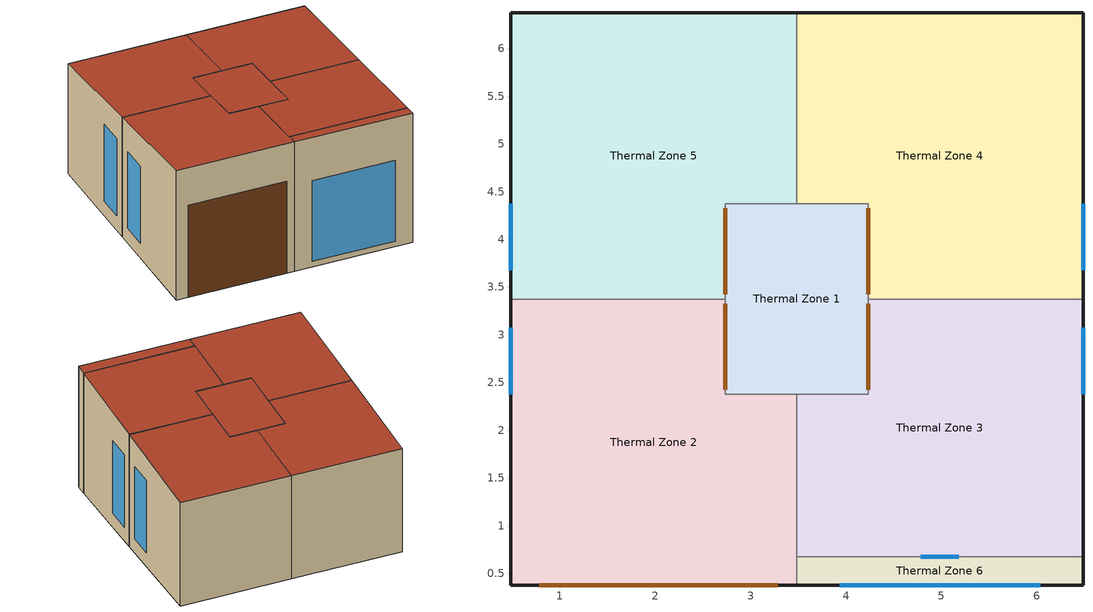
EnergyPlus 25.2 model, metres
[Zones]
Thermal Zone 1
 floor outside (ExtSlabCarpet 4in ClimateZone 1-8): 4.23,4.38 4.23,2.38 2.73,2.38 2.73,4.38 z0.5
 wall to Thermal Zone 2 (Interior Wall): 2.73,2.38 3.48,2.38 z0.5:3.85; 2.73,2.38,3.85 2.73,3.38,3.76 2.73,3.38,0.5 2.73,2.38,0.5
 wall to Thermal Zone 3 (Interior Wall): 3.48,2.38 4.23,2.38 z0.5:3.85; 4.23,2.38,3.85 4.23,2.38,0.5 4.23,3.38,0.5 4.23,3.38,3.76
 wall to Thermal Zone 5 (Interior Wall): 3.48,4.38 2.73,4.38 z0.5:3.67; 2.73,3.38,3.76 2.73,4.38,3.67 2.73,4.38,0.5 2.73,3.38,0.5
 wall to Thermal Zone 4 (Interior Wall): 4.23,4.38 3.48,4.38 z0.5:3.67; 4.23,3.38,3.76 4.23,3.38,0.5 4.23,4.38,0.5 4.23,4.38,3.67
 door inside (Interior Door): 2.73,3.33 2.73,2.43 / 4.23,2.43 4.23,3.33 / 4.23,3.43 4.23,4.33 / 2.73,4.33 2.73,3.43 z0.5:2.5
 roof outside (ASHRAE 189.1-2009 ExtRoof IEAD ClimateZone 2-5): 4.23,2.38,3.85 4.23,4.38,3.67 2.73,4.38,3.67 2.73,2.38,3.85
Thermal Zone 2
 floor outside (ExtSlabCarpet 4in ClimateZone 1-8): 2.73,3.38 2.73,2.38 3.48,2.38 3.48,0.38 0.48,0.38 0.48,3.38 z0.5
 wall outside (ASHRAE 189.1-2009 ExtWall Mass ClimateZone 5): 0.48,0.38 3.48,0.38 z0.5:4.02; 0.48,0.38,4.02 0.48,3.38,3.76 0.48,3.38,0.5 0.48,0.38,0.5
 wall to Thermal Zone 6 (Interior Wall): 3.48,0.38,4.02 3.48,0.38,0.5 3.48,0.68,0.5 3.48,0.68,4
 wall to Thermal Zone 5 (Interior Wall): 2.73,3.38 0.48,3.38 z0.5:3.76
 wall to Thermal Zone 3 (Interior Wall): 3.48,0.68,4 3.48,0.68,0.5 3.48,2.38,0.5 3.48,2.38,3.85
 window (ASHRAE 189.1-2009 ExtWindow ClimateZone 4-5): 0.48,3.08 0.48,2.38 z0.9:3
 door (Exterior Door): 0.78,0.38 3.28,0.38 z0.5:3
 roof outside (ASHRAE 189.1-2009 ExtRoof IEAD ClimateZone 2-5): 0.48,0.38,4.02 3.48,0.38,4.02 3.48,2.38,3.85 2.73,2.38,3.85 2.73,3.38,3.76 0.48,3.38,3.76
Thermal Zone 3
 floor outside (ExtSlabCarpet 4in ClimateZone 1-8): 6.48,3.38 6.48,0.68 3.48,0.68 3.48,2.38 4.23,2.38 4.23,3.38 z0.5
 wall outside (ASHRAE 189.1-2009 ExtWall Mass ClimateZone 5): 6.48,0.68,4 6.48,0.68,0.5 6.48,3.38,0.5 6.48,3.38,3.76
 wall to Thermal Zone 4 (Interior Wall): 6.48,3.38 4.23,3.38 z0.5:3.76
 wall to Thermal Zone 6 (Interior Wall): 3.48,0.68 6.48,0.68 z0.5:4
 window inside (Interior Window): 4.78,0.68 5.18,0.68 z2.75:2.9; 4.78,0.68 5.18,0.68 z0.7:0.85
 window (ASHRAE 189.1-2009 ExtWindow ClimateZone 4-5): 6.48,2.38 6.48,3.08 z0.9:3
 roof outside (ASHRAE 189.1-2009 ExtRoof IEAD ClimateZone 2-5): 6.48,0.68,4 6.48,3.38,3.76 4.23,3.38,3.76 4.23,2.38,3.85 3.48,2.38,3.85 3.48,0.68,4
Thermal Zone 4
 floor outside (ExtSlabCarpet 4in ClimateZone 1-8): 6.48,6.38 6.48,3.38 4.23,3.38 4.23,4.38 3.48,4.38 3.48,6.38 z0.5
 wall outside (ASHRAE 189.1-2009 ExtWall Mass ClimateZone 5): 6.48,6.38 3.48,6.38 z0.5:3.5; 6.48,3.38,3.76 6.48,3.38,0.5 6.48,6.38,0.5 6.48,6.38,3.5
 wall to Thermal Zone 5 (Interior Wall): 3.48,4.38,3.67 3.48,6.38,3.5 3.48,6.38,0.5 3.48,4.38,0.5
 window (ASHRAE 189.1-2009 ExtWindow ClimateZone 4-5): 6.48,3.68 6.48,4.38 z0.9:3
 roof outside (ASHRAE 189.1-2009 ExtRoof IEAD ClimateZone 2-5): 6.48,3.38,3.76 6.48,6.38,3.5 3.48,6.38,3.5 3.48,4.38,3.67 4.23,4.38,3.67 4.23,3.38,3.76
Thermal Zone 5
 floor outside (ExtSlabCarpet 4in ClimateZone 1-8): 3.48,6.38 3.48,4.38 2.73,4.38 2.73,3.38 0.48,3.38 0.48,6.38 z0.5
 wall outside (ASHRAE 189.1-2009 ExtWall Mass ClimateZone 5): 3.48,6.38 0.48,6.38 z0.5:3.5; 0.48,3.38,3.76 0.48,6.38,3.5 0.48,6.38,0.5 0.48,3.38,0.5
 window (ASHRAE 189.1-2009 ExtWindow ClimateZone 4-5): 0.48,4.38 0.48,3.68 z0.9:3
 roof outside (ASHRAE 189.1-2009 ExtRoof IEAD ClimateZone 2-5): 2.73,3.38,3.76 2.73,4.38,3.67 3.48,4.38,3.67 3.48,6.38,3.5 0.48,6.38,3.5 0.48,3.38,3.76
Thermal Zone 6
 floor outside (ExtSlabCarpet 4in ClimateZone 1-8): 6.48,0.68 6.48,0.38 3.48,0.38 3.48,0.68 z0.5
 wall outside (ASHRAE 189.1-2009 ExtWall Mass ClimateZone 5): 3.48,0.38 6.48,0.38 z0.5:4.02; 6.48,0.38,4.02 6.48,0.38,0.5 6.48,0.68,0.5 6.48,0.68,4
 window (ASHRAE 189.1-2009 ExtWindow ClimateZone 4-5): 3.93,0.38 6.03,0.38 z0.65:2.85
 roof outside (ASHRAE 189.1-2009 ExtRoof IEAD ClimateZone 2-5): 3.48,0.38,4.02 6.48,0.38,4.02 6.48,0.68,4 3.48,0.68,4
[Building]
Building 1
[Site:Location]
Rabat-Sale.AP: Latitude {deg}=34.051; Longitude {deg}=-6.752; Time Zone {hr}=1; Elevation {m}=84.1; Keep Site Location Information=No
[SizingPeriod:DesignDay] Day of Month=21; Dry-Bulb Temperature Range Modifier Type=DefaultMultipliers; Barometric Pressure {Pa}=100319; Rain Indicator=No; Snow Indicator=No; Daylight Saving Time Indicator=No; Begin Environment Reset Mode=FullResetAtBeginEnvironment
Name | Month | Day Type | Maximum Dry-Bulb Temperature {C} | Daily Dry-Bulb Temperature Range {deltaC} | Humidity Condition Type | Wetbulb or DewPoint at Maximum Dry-Bulb {C} | Wind Speed {m/s} | Wind Direction {deg} | Solar Model Indicator | ASHRAE Clear Sky Optical Depth for Beam Irradiance (taub) | ASHRAE Clear Sky Optical Depth for Diffuse Irradiance (taud) | Enthalpy at Maximum Dry-Bulb {J/kg} | Sky Clearness
Rabat-Sale.AP Ann Clg .4% Condns DB=>MWB | 8 | SummerDesignDay | 32.9 | 11.2 | Wetbulb | 21.3 | 4 | 340 | ASHRAETau2017 | 0.488 | 2.077
Rabat-Sale.AP Ann Clg .4% Condns DP=>MDB | 8 | SummerDesignDay | 26 | 8.6 | Dewpoint | 23 | 4 | 340 | ASHRAETau2017 | 0.488 | 2.077
Rabat-Sale.AP Ann Clg .4% Condns Enth=>MDB | 8 | SummerDesignDay | 28.5 | 8.6 | Enthalpy |  | 4 | 340 | ASHRAETau2017 | 0.488 | 2.077 | 72700
Rabat-Sale.AP Ann Clg .4% Condns WB=>MDB | 8 | SummerDesignDay | 28.4 | 9.2 | Wetbulb | 24.2 | 4 | 340 | ASHRAETau2017 | 0.488 | 2.077
Rabat-Sale.AP Ann Clg 1% Condns DB=>MWB | 8 | SummerDesignDay | 30.2 | 11.2 | Wetbulb | 21 | 4 | 340 | ASHRAETau2017 | 0.488 | 2.077
Rabat-Sale.AP Ann Clg 1% Condns DP=>MDB | 8 | SummerDesignDay | 25.3 | 8.6 | Dewpoint | 22.2 | 4 | 340 | ASHRAETau2017 | 0.488 | 2.077
Rabat-Sale.AP Ann Clg 1% Condns Enth=>MDB | 8 | SummerDesignDay | 26.8 | 8.6 | Enthalpy |  | 4 | 340 | ASHRAETau2017 | 0.488 | 2.077 | 69300
Rabat-Sale.AP Ann Clg 1% Condns WB=>MDB | 8 | SummerDesignDay | 27 | 9.2 | Wetbulb | 23.3 | 4 | 340 | ASHRAETau2017 | 0.488 | 2.077
Rabat-Sale.AP Ann Clg 2% Condns DB=>MWB | 8 | SummerDesignDay | 28.3 | 11.2 | Wetbulb | 21.2 | 4 | 340 | ASHRAETau2017 | 0.488 | 2.077
Rabat-Sale.AP Ann Clg 2% Condns DP=>MDB | 8 | SummerDesignDay | 24.6 | 8.6 | Dewpoint | 21.4 | 4 | 340 | ASHRAETau2017 | 0.488 | 2.077
Rabat-Sale.AP Ann Clg 2% Condns Enth=>MDB | 8 | SummerDesignDay | 26.1 | 8.6 | Enthalpy |  | 4 | 340 | ASHRAETau2017 | 0.488 | 2.077 | 67000
Rabat-Sale.AP Ann Clg 2% Condns WB=>MDB | 8 | SummerDesignDay | 26.1 | 9.2 | Wetbulb | 22.7 | 4 | 340 | ASHRAETau2017 | 0.488 | 2.077
Rabat-Sale.AP Ann Htg 99% Condns DB | 1 | WinterDesignDay | 5.6 | 0 | Wetbulb | 5.6 | 1.2 | 160 | ASHRAEClearSky |  |  |  | 0
Rabat-Sale.AP Ann Htg 99.6% Condns DB | 1 | WinterDesignDay | 4.4 | 0 | Wetbulb | 4.4 | 1.2 | 160 | ASHRAEClearSky |  |  |  | 0
Rabat-Sale.AP Ann Htg Wind 99% Condns WS=>MCDB | 1 | WinterDesignDay | 14.8 | 0 | Wetbulb | 14.8 | 8.4 | 160 | ASHRAEClearSky |  |  |  | 0
Rabat-Sale.AP Ann Htg Wind 99.6% Condns WS=>MCDB | 1 | WinterDesignDay | 15 | 0 | Wetbulb | 15 | 10 | 160 | ASHRAEClearSky |  |  |  | 0
Rabat-Sale.AP Ann Hum_n 99% Condns DP=>MCDB | 1 | WinterDesignDay | 10 | 0 | Dewpoint | 2.5 | 1.2 | 160 | ASHRAEClearSky |  |  |  | 0
Rabat-Sale.AP Ann Hum_n 99.6% Condns DP=>MCDB | 1 | WinterDesignDay | 11.8 | 0 | Dewpoint | 0.8 | 1.2 | 160 | ASHRAEClearSky |  |  |  | 0
Rabat-Sale.AP April .4% Condns DB=>MCWB | 4 | SummerDesignDay | 29.8 | 9.7 | Wetbulb | 18.1 | 3.2 | 340 | ASHRAETau2017 | 0.394 | 2.329
Rabat-Sale.AP April .4% Condns WB=>MCDB | 4 | SummerDesignDay | 26.1 | 9.7 | Wetbulb | 20.1 | 3.2 | 340 | ASHRAETau2017 | 0.394 | 2.329
Rabat-Sale.AP April 10% Condns DB=>MCWB | 4 | SummerDesignDay | 20.8 | 13.3 | Wetbulb | 16.5 | 3.2 | 340 | ASHRAETau2017 | 0.394 | 2.329
Rabat-Sale.AP April 10% Condns WB=>MCDB | 4 | SummerDesignDay | 20.2 | 11.3 | Wetbulb | 16.9 | 3.2 | 340 | ASHRAETau2017 | 0.394 | 2.329
Rabat-Sale.AP April 2% Condns DB=>MCWB | 4 | SummerDesignDay | 25.1 | 9.7 | Wetbulb | 16.8 | 3.2 | 340 | ASHRAETau2017 | 0.394 | 2.329
Rabat-Sale.AP April 2% Condns WB=>MCDB | 4 | SummerDesignDay | 22.9 | 9.7 | Wetbulb | 18.4 | 3.2 | 340 | ASHRAETau2017 | 0.394 | 2.329
Rabat-Sale.AP April 5% Condns DB=>MCWB | 4 | SummerDesignDay | 22.3 | 13.3 | Wetbulb | 16.8 | 3.2 | 340 | ASHRAETau2017 | 0.394 | 2.329
Rabat-Sale.AP April 5% Condns WB=>MCDB | 4 | SummerDesignDay | 21.4 | 11.3 | Wetbulb | 17.5 | 3.2 | 340 | ASHRAETau2017 | 0.394 | 2.329
Rabat-Sale.AP August .4% Condns DB=>MCWB | 8 | SummerDesignDay | 35.5 | 8.6 | Wetbulb | 21.7 | 2.7 | 340 | ASHRAETau2017 | 0.488 | 2.077
Rabat-Sale.AP August .4% Condns WB=>MCDB | 8 | SummerDesignDay | 30.3 | 8.6 | Wetbulb | 25.8 | 2.7 | 340 | ASHRAETau2017 | 0.488 | 2.077
Rabat-Sale.AP August 10% Condns DB=>MCWB | 8 | SummerDesignDay | 27.1 | 11.2 | Wetbulb | 22.1 | 2.7 | 340 | ASHRAETau2017 | 0.488 | 2.077
Rabat-Sale.AP August 10% Condns WB=>MCDB | 8 | SummerDesignDay | 26.1 | 9.2 | Wetbulb | 22.8 | 2.7 | 340 | ASHRAETau2017 | 0.488 | 2.077
Rabat-Sale.AP August 2% Condns DB=>MCWB | 8 | SummerDesignDay | 30.9 | 8.6 | Wetbulb | 22.6 | 2.7 | 340 | ASHRAETau2017 | 0.488 | 2.077
Rabat-Sale.AP August 2% Condns WB=>MCDB | 8 | SummerDesignDay | 27.9 | 8.6 | Wetbulb | 24.3 | 2.7 | 340 | ASHRAETau2017 | 0.488 | 2.077
Rabat-Sale.AP August 5% Condns DB=>MCWB | 8 | SummerDesignDay | 28.6 | 11.2 | Wetbulb | 22.7 | 2.7 | 340 | ASHRAETau2017 | 0.488 | 2.077
Rabat-Sale.AP August 5% Condns WB=>MCDB | 8 | SummerDesignDay | 26.8 | 9.2 | Wetbulb | 23.4 | 2.7 | 340 | ASHRAETau2017 | 0.488 | 2.077
Rabat-Sale.AP December .4% Condns DB=>MCWB | 12 | SummerDesignDay | 24 | 9.5 | Wetbulb | 15.8 | 2.6 | 340 | ASHRAETau2017 | 0.33 | 2.543
Rabat-Sale.AP December .4% Condns WB=>MCDB | 12 | SummerDesignDay | 20.7 | 9.5 | Wetbulb | 18.4 | 2.6 | 340 | ASHRAETau2017 | 0.33 | 2.543
Rabat-Sale.AP December 10% Condns DB=>MCWB | 12 | SummerDesignDay | 18.5 | 11.1 | Wetbulb | 14.9 | 2.6 | 340 | ASHRAETau2017 | 0.33 | 2.543
Rabat-Sale.AP December 10% Condns WB=>MCDB | 12 | SummerDesignDay | 17.9 | 8.8 | Wetbulb | 15.4 | 2.6 | 340 | ASHRAETau2017 | 0.33 | 2.543
Rabat-Sale.AP December 2% Condns DB=>MCWB | 12 | SummerDesignDay | 21.4 | 9.5 | Wetbulb | 15.2 | 2.6 | 340 | ASHRAETau2017 | 0.33 | 2.543
Rabat-Sale.AP December 2% Condns WB=>MCDB | 12 | SummerDesignDay | 19.3 | 9.5 | Wetbulb | 17.1 | 2.6 | 340 | ASHRAETau2017 | 0.33 | 2.543
Rabat-Sale.AP December 5% Condns DB=>MCWB | 12 | SummerDesignDay | 19.8 | 11.1 | Wetbulb | 15.4 | 2.6 | 340 | ASHRAETau2017 | 0.33 | 2.543
Rabat-Sale.AP December 5% Condns WB=>MCDB | 12 | SummerDesignDay | 18.6 | 8.8 | Wetbulb | 16.2 | 2.6 | 340 | ASHRAETau2017 | 0.33 | 2.543
Rabat-Sale.AP February .4% Condns DB=>MCWB | 2 | SummerDesignDay | 24.4 | 9.9 | Wetbulb | 14.8 | 2.7 | 340 | ASHRAETau2017 | 0.349 | 2.46
Rabat-Sale.AP February .4% Condns WB=>MCDB | 2 | SummerDesignDay | 21 | 9.9 | Wetbulb | 17.3 | 2.7 | 340 | ASHRAETau2017 | 0.349 | 2.46
Rabat-Sale.AP February 10% Condns DB=>MCWB | 2 | SummerDesignDay | 17.8 | 12.3 | Wetbulb | 14.3 | 2.7 | 340 | ASHRAETau2017 | 0.349 | 2.46
Rabat-Sale.AP February 10% Condns WB=>MCDB | 2 | SummerDesignDay | 17.4 | 10.7 | Wetbulb | 14.7 | 2.7 | 340 | ASHRAETau2017 | 0.349 | 2.46
Rabat-Sale.AP February 2% Condns DB=>MCWB | 2 | SummerDesignDay | 21.3 | 9.9 | Wetbulb | 14.9 | 2.7 | 340 | ASHRAETau2017 | 0.349 | 2.46
Rabat-Sale.AP February 2% Condns WB=>MCDB | 2 | SummerDesignDay | 19.3 | 9.9 | Wetbulb | 16.3 | 2.7 | 340 | ASHRAETau2017 | 0.349 | 2.46
Rabat-Sale.AP February 5% Condns DB=>MCWB | 2 | SummerDesignDay | 19.3 | 12.3 | Wetbulb | 14.8 | 2.7 | 340 | ASHRAETau2017 | 0.349 | 2.46
Rabat-Sale.AP February 5% Condns WB=>MCDB | 2 | SummerDesignDay | 18.2 | 10.7 | Wetbulb | 15.5 | 2.7 | 340 | ASHRAETau2017 | 0.349 | 2.46
Rabat-Sale.AP January .4% Condns DB=>MCWB | 1 | SummerDesignDay | 22 | 9.8 | Wetbulb | 14 | 2.4 | 340 | ASHRAETau2017 | 0.329 | 2.523
Rabat-Sale.AP January .4% Condns WB=>MCDB | 1 | SummerDesignDay | 19.1 | 9.8 | Wetbulb | 16.5 | 2.4 | 340 | ASHRAETau2017 | 0.329 | 2.523
Rabat-Sale.AP January 10% Condns DB=>MCWB | 1 | SummerDesignDay | 16.9 | 11.4 | Wetbulb | 13.6 | 2.4 | 340 | ASHRAETau2017 | 0.329 | 2.523
Rabat-Sale.AP January 10% Condns WB=>MCDB | 1 | SummerDesignDay | 16.5 | 9.7 | Wetbulb | 14 | 2.4 | 340 | ASHRAETau2017 | 0.329 | 2.523
Rabat-Sale.AP January 2% Condns DB=>MCWB | 1 | SummerDesignDay | 19.4 | 9.8 | Wetbulb | 14.3 | 2.4 | 340 | ASHRAETau2017 | 0.329 | 2.523
Rabat-Sale.AP January 2% Condns WB=>MCDB | 1 | SummerDesignDay | 17.9 | 9.8 | Wetbulb | 15.6 | 2.4 | 340 | ASHRAETau2017 | 0.329 | 2.523
Rabat-Sale.AP January 5% Condns DB=>MCWB | 1 | SummerDesignDay | 18.1 | 11.4 | Wetbulb | 14.2 | 2.4 | 340 | ASHRAETau2017 | 0.329 | 2.523
Rabat-Sale.AP January 5% Condns WB=>MCDB | 1 | SummerDesignDay | 17.2 | 9.7 | Wetbulb | 14.8 | 2.4 | 340 | ASHRAETau2017 | 0.329 | 2.523
Rabat-Sale.AP July .4% Condns DB=>MCWB | 7 | SummerDesignDay | 36.8 | 8.5 | Wetbulb | 23.7 | 3 | 340 | ASHRAETau2017 | 0.495 | 2.043
Rabat-Sale.AP July .4% Condns WB=>MCDB | 7 | SummerDesignDay | 32.8 | 8.5 | Wetbulb | 25.9 | 3 | 340 | ASHRAETau2017 | 0.495 | 2.043
Rabat-Sale.AP July 10% Condns DB=>MCWB | 7 | SummerDesignDay | 26.7 | 11.7 | Wetbulb | 21.8 | 3 | 340 | ASHRAETau2017 | 0.495 | 2.043
Rabat-Sale.AP July 10% Condns WB=>MCDB | 7 | SummerDesignDay | 25.8 | 9.8 | Wetbulb | 22.3 | 3 | 340 | ASHRAETau2017 | 0.495 | 2.043
Rabat-Sale.AP July 2% Condns DB=>MCWB | 7 | SummerDesignDay | 30.8 | 8.5 | Wetbulb | 21.9 | 3 | 340 | ASHRAETau2017 | 0.495 | 2.043
Rabat-Sale.AP July 2% Condns WB=>MCDB | 7 | SummerDesignDay | 28.4 | 8.5 | Wetbulb | 24 | 3 | 340 | ASHRAETau2017 | 0.495 | 2.043
Rabat-Sale.AP July 5% Condns DB=>MCWB | 7 | SummerDesignDay | 28.4 | 11.7 | Wetbulb | 22.3 | 3 | 340 | ASHRAETau2017 | 0.495 | 2.043
Rabat-Sale.AP July 5% Condns WB=>MCDB | 7 | SummerDesignDay | 26.8 | 9.8 | Wetbulb | 23.1 | 3 | 340 | ASHRAETau2017 | 0.495 | 2.043
Rabat-Sale.AP June .4% Condns DB=>MCWB | 6 | SummerDesignDay | 36.7 | 8.9 | Wetbulb | 21.7 | 3.1 | 340 | ASHRAETau2017 | 0.425 | 2.278
Rabat-Sale.AP June .4% Condns WB=>MCDB | 6 | SummerDesignDay | 30.4 | 8.9 | Wetbulb | 24.1 | 3.1 | 340 | ASHRAETau2017 | 0.425 | 2.278
Rabat-Sale.AP June 10% Condns DB=>MCWB | 6 | SummerDesignDay | 25.4 | 12.7 | Wetbulb | 20.4 | 3.1 | 340 | ASHRAETau2017 | 0.425 | 2.278
Rabat-Sale.AP June 10% Condns WB=>MCDB | 6 | SummerDesignDay | 24.9 | 10.3 | Wetbulb | 20.9 | 3.1 | 340 | ASHRAETau2017 | 0.425 | 2.278
Rabat-Sale.AP June 2% Condns DB=>MCWB | 6 | SummerDesignDay | 30.1 | 8.9 | Wetbulb | 20.8 | 3.1 | 340 | ASHRAETau2017 | 0.425 | 2.278
Rabat-Sale.AP June 2% Condns WB=>MCDB | 6 | SummerDesignDay | 26.5 | 8.9 | Wetbulb | 22.4 | 3.1 | 340 | ASHRAETau2017 | 0.425 | 2.278
Rabat-Sale.AP June 5% Condns DB=>MCWB | 6 | SummerDesignDay | 27.3 | 12.7 | Wetbulb | 20.8 | 3.1 | 340 | ASHRAETau2017 | 0.425 | 2.278
Rabat-Sale.AP June 5% Condns WB=>MCDB | 6 | SummerDesignDay | 25.5 | 10.3 | Wetbulb | 21.5 | 3.1 | 340 | ASHRAETau2017 | 0.425 | 2.278
Rabat-Sale.AP March .4% Condns DB=>MCWB | 3 | SummerDesignDay | 29.5 | 10.2 | Wetbulb | 18.5 | 2.9 | 340 | ASHRAETau2017 | 0.364 | 2.411
Rabat-Sale.AP March .4% Condns WB=>MCDB | 3 | SummerDesignDay | 25.8 | 10.2 | Wetbulb | 19.3 | 2.9 | 340 | ASHRAETau2017 | 0.364 | 2.411
Rabat-Sale.AP March 10% Condns DB=>MCWB | 3 | SummerDesignDay | 19.5 | 13.6 | Wetbulb | 15.4 | 2.9 | 340 | ASHRAETau2017 | 0.364 | 2.411
Rabat-Sale.AP March 10% Condns WB=>MCDB | 3 | SummerDesignDay | 19 | 11.6 | Wetbulb | 15.9 | 2.9 | 340 | ASHRAETau2017 | 0.364 | 2.411
Rabat-Sale.AP March 2% Condns DB=>MCWB | 3 | SummerDesignDay | 24.1 | 10.2 | Wetbulb | 16.3 | 2.9 | 340 | ASHRAETau2017 | 0.364 | 2.411
Rabat-Sale.AP March 2% Condns WB=>MCDB | 3 | SummerDesignDay | 22.3 | 10.2 | Wetbulb | 17.8 | 2.9 | 340 | ASHRAETau2017 | 0.364 | 2.411
Rabat-Sale.AP March 5% Condns DB=>MCWB | 3 | SummerDesignDay | 21.2 | 13.6 | Wetbulb | 16 | 2.9 | 340 | ASHRAETau2017 | 0.364 | 2.411
Rabat-Sale.AP March 5% Condns WB=>MCDB | 3 | SummerDesignDay | 20.3 | 11.6 | Wetbulb | 16.7 | 2.9 | 340 | ASHRAETau2017 | 0.364 | 2.411
Rabat-Sale.AP May .4% Condns DB=>MCWB | 5 | SummerDesignDay | 34.9 | 9.9 | Wetbulb | 19.7 | 3.2 | 340 | ASHRAETau2017 | 0.412 | 2.305
Rabat-Sale.AP May .4% Condns WB=>MCDB | 5 | SummerDesignDay | 27.4 | 9.9 | Wetbulb | 22 | 3.2 | 340 | ASHRAETau2017 | 0.412 | 2.305
Rabat-Sale.AP May 10% Condns DB=>MCWB | 5 | SummerDesignDay | 23.6 | 15.3 | Wetbulb | 18.4 | 3.2 | 340 | ASHRAETau2017 | 0.412 | 2.305
Rabat-Sale.AP May 10% Condns WB=>MCDB | 5 | SummerDesignDay | 23.2 | 11.9 | Wetbulb | 18.9 | 3.2 | 340 | ASHRAETau2017 | 0.412 | 2.305
Rabat-Sale.AP May 2% Condns DB=>MCWB | 5 | SummerDesignDay | 29.7 | 9.9 | Wetbulb | 19.1 | 3.2 | 340 | ASHRAETau2017 | 0.412 | 2.305
Rabat-Sale.AP May 2% Condns WB=>MCDB | 5 | SummerDesignDay | 25.6 | 9.9 | Wetbulb | 20.4 | 3.2 | 340 | ASHRAETau2017 | 0.412 | 2.305
Rabat-Sale.AP May 5% Condns DB=>MCWB | 5 | SummerDesignDay | 25.8 | 15.3 | Wetbulb | 18.8 | 3.2 | 340 | ASHRAETau2017 | 0.412 | 2.305
Rabat-Sale.AP May 5% Condns WB=>MCDB | 5 | SummerDesignDay | 24.3 | 11.9 | Wetbulb | 19.6 | 3.2 | 340 | ASHRAETau2017 | 0.412 | 2.305
Rabat-Sale.AP November .4% Condns DB=>MCWB | 11 | SummerDesignDay | 27.8 | 9.8 | Wetbulb | 17.6 | 2.5 | 340 | ASHRAETau2017 | 0.346 | 2.521
Rabat-Sale.AP November .4% Condns WB=>MCDB | 11 | SummerDesignDay | 23.4 | 9.8 | Wetbulb | 20.5 | 2.5 | 340 | ASHRAETau2017 | 0.346 | 2.521
Rabat-Sale.AP November 10% Condns DB=>MCWB | 11 | SummerDesignDay | 20.8 | 11.8 | Wetbulb | 16.7 | 2.5 | 340 | ASHRAETau2017 | 0.346 | 2.521
Rabat-Sale.AP November 10% Condns WB=>MCDB | 11 | SummerDesignDay | 20 | 10 | Wetbulb | 17.1 | 2.5 | 340 | ASHRAETau2017 | 0.346 | 2.521
Rabat-Sale.AP November 2% Condns DB=>MCWB | 11 | SummerDesignDay | 24.3 | 9.8 | Wetbulb | 17.1 | 2.5 | 340 | ASHRAETau2017 | 0.346 | 2.521
Rabat-Sale.AP November 2% Condns WB=>MCDB | 11 | SummerDesignDay | 21.8 | 9.8 | Wetbulb | 19.4 | 2.5 | 340 | ASHRAETau2017 | 0.346 | 2.521
Rabat-Sale.AP November 5% Condns DB=>MCWB | 11 | SummerDesignDay | 22.3 | 11.8 | Wetbulb | 17.3 | 2.5 | 340 | ASHRAETau2017 | 0.346 | 2.521
Rabat-Sale.AP November 5% Condns WB=>MCDB | 11 | SummerDesignDay | 21.1 | 10 | Wetbulb | 18.2 | 2.5 | 340 | ASHRAETau2017 | 0.346 | 2.521
Rabat-Sale.AP October .4% Condns DB=>MCWB | 10 | SummerDesignDay | 33.2 | 9.8 | Wetbulb | 18.2 | 2.6 | 340 | ASHRAETau2017 | 0.393 | 2.399
Rabat-Sale.AP October .4% Condns WB=>MCDB | 10 | SummerDesignDay | 25.7 | 9.8 | Wetbulb | 22.5 | 2.6 | 340 | ASHRAETau2017 | 0.393 | 2.399
Rabat-Sale.AP October 10% Condns DB=>MCWB | 10 | SummerDesignDay | 24.5 | 12.6 | Wetbulb | 19.4 | 2.6 | 340 | ASHRAETau2017 | 0.393 | 2.399
Rabat-Sale.AP October 10% Condns WB=>MCDB | 10 | SummerDesignDay | 23.1 | 9.9 | Wetbulb | 20 | 2.6 | 340 | ASHRAETau2017 | 0.393 | 2.399
Rabat-Sale.AP October 2% Condns DB=>MCWB | 10 | SummerDesignDay | 28.6 | 9.8 | Wetbulb | 18.3 | 2.6 | 340 | ASHRAETau2017 | 0.393 | 2.399
Rabat-Sale.AP October 2% Condns WB=>MCDB | 10 | SummerDesignDay | 24.6 | 9.8 | Wetbulb | 21.4 | 2.6 | 340 | ASHRAETau2017 | 0.393 | 2.399
Rabat-Sale.AP October 5% Condns DB=>MCWB | 10 | SummerDesignDay | 26 | 12.6 | Wetbulb | 19.2 | 2.6 | 340 | ASHRAETau2017 | 0.393 | 2.399
Rabat-Sale.AP October 5% Condns WB=>MCDB | 10 | SummerDesignDay | 23.7 | 9.9 | Wetbulb | 20.7 | 2.6 | 340 | ASHRAETau2017 | 0.393 | 2.399
Rabat-Sale.AP September .4% Condns DB=>MCWB | 9 | SummerDesignDay | 33 | 9.1 | Wetbulb | 22.1 | 2.6 | 340 | ASHRAETau2017 | 0.423 | 2.31
Rabat-Sale.AP September .4% Condns WB=>MCDB | 9 | SummerDesignDay | 28.9 | 9.1 | Wetbulb | 24.4 | 2.6 | 340 | ASHRAETau2017 | 0.423 | 2.31
Rabat-Sale.AP September 10% Condns DB=>MCWB | 9 | SummerDesignDay | 25.8 | 10.9 | Wetbulb | 20.8 | 2.6 | 340 | ASHRAETau2017 | 0.423 | 2.31
Rabat-Sale.AP September 10% Condns WB=>MCDB | 9 | SummerDesignDay | 24.6 | 9.4 | Wetbulb | 21.5 | 2.6 | 340 | ASHRAETau2017 | 0.423 | 2.31
Rabat-Sale.AP September 2% Condns DB=>MCWB | 9 | SummerDesignDay | 29.1 | 9.1 | Wetbulb | 21.2 | 2.6 | 340 | ASHRAETau2017 | 0.423 | 2.31
Rabat-Sale.AP September 2% Condns WB=>MCDB | 9 | SummerDesignDay | 26.5 | 9.1 | Wetbulb | 23 | 2.6 | 340 | ASHRAETau2017 | 0.423 | 2.31
Rabat-Sale.AP September 5% Condns DB=>MCWB | 9 | SummerDesignDay | 27 | 10.9 | Wetbulb | 21 | 2.6 | 340 | ASHRAETau2017 | 0.423 | 2.31
Rabat-Sale.AP September 5% Condns WB=>MCDB | 9 | SummerDesignDay | 25.4 | 9.4 | Wetbulb | 22.2 | 2.6 | 340 | ASHRAETau2017 | 0.423 | 2.31
[Material] Thermal Absorptance=0.9
Name | Roughness | Thickness {m} | Conductivity {W/m-K} | Density {kg/m3} | Specific Heat {J/kg-K} | Solar Absorptance | Visible Absorptance
1/2IN Gypsum | Smooth | 0.0127 | 0.16 | 784.9 | 830 | 0.4 | 0.4
1IN Stucco | Smooth | 0.0253 | 0.6918 | 1858 | 837 | 0.92 | 0.92
8IN Concrete HW | MediumRough | 0.2033 | 1.7296 | 2243 | 837 | 0.65 | 0.65
F08 Metal surface | Smooth | 0.0008 | 45.28 | 7824 | 500 | 0.7 | 0.7
G01a 19mm gypsum board | MediumSmooth | 0.019 | 0.16 | 800 | 1090 | 0.4 | 0.4
G05 25mm wood | MediumSmooth | 0.0254 | 0.15 | 608 | 1630 | 0.5 | 0.5
I01 25mm insulation board | MediumRough | 0.0254 | 0.03 | 43 | 1210 | 0.6 | 0.6
MAT-CC05 4 HW CONCRETE | Rough | 0.1016 | 1.311 | 2240 | 836.8 | 0.85 | 0.85
Metal Decking | MediumSmooth | 0.0015 | 45.006 | 7680 | 418.4 | 0.6 | 0.6
Roof Insulation [21] | MediumRough | 0.2105 | 0.049 | 265 | 836.8 | 0.7 | 0.7
Roof Membrane | VeryRough | 0.0095 | 0.16 | 1121.29 | 1460 | 0.7 | 0.7
Wall Insulation [40] | MediumRough | 0.0794 | 0.0432 | 91 | 837 | 0.5 | 0.5
[Material:AirGap]
F04 Wall air space resistance: Thermal Resistance {m2-K/W}=0.15
[Material:NoMass]
CP02 CARPET PAD: Roughness=Smooth; Thermal Resistance {m2-K/W}=0.1; Thermal Absorptance=0.9; Solar Absorptance=0.8; Visible Absorptance=0.8
[WindowMaterial:Glazing] Optical Data Type=SpectralAverage; Thickness {m}=0.003; Back Side Solar Reflectance at Normal Incidence=0; Back Side Visible Reflectance at Normal Incidence=0; Infrared Transmittance at Normal Incidence=0; Dirt Correction Factor for Solar and Visible Transmittance=1; Solar Diffusing=No
Name | Solar Transmittance at Normal Incidence | Front Side Solar Reflectance at Normal Incidence | Visible Transmittance at Normal Incidence | Front Side Visible Reflectance at Normal Incidence | Front Side Infrared Hemispherical Emissivity | Back Side Infrared Hemispherical Emissivity | Conductivity {W/m-K}
Clear 3mm | 0.837 | 0.075 | 0.898 | 0.081 | 0.84 | 0.84 | 0.9
Theoretical Glass [207] | 0.3311 | 0.6189 | 0.44 | 0.51 | 0.9 | 0.9 | 0.0133
[Construction]
ASHRAE 189.1-2009 ExtRoof IEAD ClimateZone 2-5: Roof Membrane, Roof Insulation [21], Metal Decking
ASHRAE 189.1-2009 ExtWall Mass ClimateZone 5: 1IN Stucco, 8IN Concrete HW, Wall Insulation [40], 1/2IN Gypsum
ASHRAE 189.1-2009 ExtWindow ClimateZone 4-5: Theoretical Glass [207]
Exterior Door: F08 Metal surface, I01 25mm insulation board
ExtSlabCarpet 4in ClimateZone 1-8: MAT-CC05 4 HW CONCRETE, CP02 CARPET PAD
Interior Door: G05 25mm wood
Interior Wall: G01a 19mm gypsum board, F04 Wall air space resistance, G01a 19mm gypsum board
Interior Window: Clear 3mm
[Zone] Multiplier=1; Part of Total Floor Area=Yes
Thermal Zone 1; Thermal Zone 2; Thermal Zone 3; Thermal Zone 4; Thermal Zone 5; Thermal Zone 6
[Space] Space Type=189.1-2009 - Office - OpenOffice - CZ4-8
Name | Zone
Space 5 | Thermal Zone 1
Space 1 | Thermal Zone 2
Space 2 | Thermal Zone 3
Space 3 | Thermal Zone 4
Space 4 | Thermal Zone 5
Space 6 | Thermal Zone 6
[SpaceList]
189.1-2009 - Office - OpenOffice - CZ4-8: Space 6, Space 5, Space 1, Space 2, Space 3, Space 4
[Lights]
189.1-2009 - Office - OpenOffice - CZ4-8 Lights: Zone or ZoneList or Space or SpaceList=189.1-2009 - Office - OpenOffice - CZ4-8; Schedule=Office Bldg Light; Design Level Calculation Method=Watts/Area; Watts per Floor Area {W/m2}=10.6563
[People]
189.1-2009 - Office - OpenOffice - CZ4-8 People: Zone or ZoneList or Space or SpaceList=189.1-2009 - Office - OpenOffice - CZ4-8; Number of People Schedule=Office Work Occ; Number of People Calculation Method=People/Area; People per Floor Area {person/m2}=0.0565105; Fraction Radiant=0.3; Activity Level Schedule=Office Activity; Clothing Insulation Calculation Method=ClothingInsulationSchedule
[ElectricEquipment]
189.1-2009 - Office - OpenOffice - CZ4-8 Electric Equipment: Zone or ZoneList or Space or SpaceList=189.1-2009 - Office - OpenOffice - CZ4-8; Schedule=Office Bldg Equip; Design Level Calculation Method=Watts/Area; Watts per Floor Area {W/m2}=7.64238
[ZoneInfiltration:DesignFlowRate]
189.1-2009 - Office - OpenOffice - CZ4-8 Infiltration: Zone or ZoneList or Space or SpaceList=189.1-2009 - Office - OpenOffice - CZ4-8; Schedule=Office Infil Quarter On; Design Flow Rate Calculation Method=Flow/ExteriorArea; Flow Rate per Exterior Surface Area {m3/s-m2}=0.000226568; Density Basis=Outdoor
[ZoneVentilation:WindandStackOpenArea] Opening Area Fraction Schedule=Planning_Ouverture_Futur; Height Difference {m}=1.5; Minimum Indoor Temperature {C}=-100; Maximum Indoor Temperature {C}=100; Delta Temperature {deltaC}=-100; Minimum Outdoor Temperature {C}=-100; Maximum Outdoor Temperature {C}=100; Maximum Wind Speed {m/s}=40
Name | Zone or Space | Opening Area {m2} | Effective Angle {deg}
Vent_Z2 | Thermal Zone 2 | 0.735 | 306
Vent_Z3 | Thermal Zone 3 | 0.735 | 126
Vent_Z4 | Thermal Zone 4 | 0.735 | 126
Vent_Z5 | Thermal Zone 5 | 0.735 | 306
Vent_Z6 | Thermal Zone 6 | 1.5 | 216
[Schedule:Day:Interval]
Office Bldg Light Rule 1 Day Schedule: No, 24:00, 0.05
Office Bldg Light Default Schedule: No, 05:00, 0.05, 07:00, 0.1, 08:00, 0.3, 17:00, 0.9, 18:00, 0.7, 20:00, 0.5, 22:00, 0.3, 23:00, 0.1, 24:00, 0.05
Office Bldg Light Rule 2 Day Schedule: No, 06:00, 0.05, 08:00, 0.1, 14:00, 0.5, 17:00, 0.15, 24:00, 0.05
Office Bldg Light Summer Design Day; Office Bldg Equip Summer Design Day; Office Infil Quarter On Rule 1 Day Schedule: No, 24:00, 1
Office Bldg Light Winter Design Day; Office Bldg Occ Rule 1 Day Schedule; Office Bldg Occ Winter Design Day; Office Bldg Equip Winter Design Day: No, 24:00, 0
Office Bldg Occ Default Schedule: No, 06:00, 0, 07:00, 0.1, 08:00, 0.2, 12:00, 0.85, 13:00, 0.5, 17:00, 0.85, 18:00, 0.7, 20:00, 0.4, 22:00, 0.1, 24:00, 0.05
Office Bldg Occ Rule 2 Day Schedule: No, 06:00, 0, 08:00, 0.1, 14:00, 0.4, 17:00, 0.1, 24:00, 0
Office Bldg Occ Summer Design Day: No, 06:00, 0, 22:00, 1, 24:00, 0.05
Office Activity Default Schedule; Office Activity Summer Design Day; Office Activity Winter Design Day: No, 24:00, 132
Office Bldg Equip Rule 1 Day Schedule: No, 24:00, 0.3
Office Bldg Equip Default Schedule: No, 08:00, 0.4, 12:00, 0.9, 13:00, 0.8, 17:00, 0.9, 18:00, 0.8, 20:00, 0.6, 22:00, 0.5, 24:00, 0.4
Office Bldg Equip Rule 2 Day Schedule: No, 06:00, 0.3, 08:00, 0.4, 14:00, 0.5, 17:00, 0.35, 24:00, 0.3
Office Infil Quarter On Default Schedule; Office Infil Quarter On Summer Design Day: No, 06:00, 1, 22:00, 0.25, 24:00, 1
Office Infil Quarter On Rule 2 Day Schedule; Office Infil Quarter On Winter Design Day: No, 06:00, 1, 18:00, 0.25, 24:00, 1
[Schedule:Week:Daily]
Office Bldg Light Week Rule - Jan1-Dec31: Office Bldg Light Rule 1 Day Schedule, Office Bldg Light Default Schedule, Office Bldg Light Default Schedule, Office Bldg Light Default Schedule, Office Bldg Light Default Schedule, Office Bldg Light Default Schedule, Office Bldg Light Rule 2 Day Schedule, Office Bldg Light Default Schedule, Office Bldg Light Summer Design Day, Office Bldg Light Winter Design Day, Office Bldg Light Default Schedule, Office Bldg Light Default Schedule
Office Work Occ Week Rule - Jan1-Dec31: Office Bldg Occ Rule 1 Day Schedule, Office Bldg Occ Default Schedule, Office Bldg Occ Default Schedule, Office Bldg Occ Default Schedule, Office Bldg Occ Default Schedule, Office Bldg Occ Default Schedule, Office Bldg Occ Rule 2 Day Schedule, Office Bldg Occ Default Schedule, Office Bldg Occ Summer Design Day, Office Bldg Occ Winter Design Day, Office Bldg Occ Default Schedule, Office Bldg Occ Default Schedule
Office Activity Week Rule - Jan1-Dec31: Office Activity Default Schedule, Office Activity Default Schedule, Office Activity Default Schedule, Office Activity Default Schedule, Office Activity Default Schedule, Office Activity Default Schedule, Office Activity Default Schedule, Office Activity Default Schedule, Office Activity Summer Design Day, Office Activity Winter Design Day, Office Activity Default Schedule, Office Activity Default Schedule
Office Bldg Equip Week Rule - Jan1-Dec31: Office Bldg Equip Rule 1 Day Schedule, Office Bldg Equip Default Schedule, Office Bldg Equip Default Schedule, Office Bldg Equip Default Schedule, Office Bldg Equip Default Schedule, Office Bldg Equip Default Schedule, Office Bldg Equip Rule 2 Day Schedule, Office Bldg Equip Default Schedule, Office Bldg Equip Summer Design Day, Office Bldg Equip Winter Design Day, Office Bldg Equip Default Schedule, Office Bldg Equip Default Schedule
Office Infil Quarter On Week Rule - Jan1-Dec31: Office Infil Quarter On Rule 1 Day Schedule, Office Infil Quarter On Default Schedule, Office Infil Quarter On Default Schedule, Office Infil Quarter On Default Schedule, Office Infil Quarter On Default Schedule, Office Infil Quarter On Default Schedule, Office Infil Quarter On Rule 2 Day Schedule, Office Infil Quarter On Default Schedule, Office Infil Quarter On Summer Design Day, Office Infil Quarter On Winter Design Day, Office Infil Quarter On Default Schedule, Office Infil Quarter On Default Schedule
[Schedule:Year]
Office Bldg Light: Office Bldg Light Week Rule - Jan1-Dec31, 1, 1, 12, 31
Office Work Occ: Office Work Occ Week Rule - Jan1-Dec31, 1, 1, 12, 31
Office Activity: Office Activity Week Rule - Jan1-Dec31, 1, 1, 12, 31
Office Bldg Equip: Office Bldg Equip Week Rule - Jan1-Dec31, 1, 1, 12, 31
Office Infil Quarter On: Office Infil Quarter On Week Rule - Jan1-Dec31, 1, 1, 12, 31
[Schedule:Compact]
Planning_Ouverture_Futur: Through: 10/24, For: AllDays, Until: 24:00, 0, Through: 12/31, For: AllDays, Until: 24:00, 1
[AirflowNetwork:SimulationControl]
AFNSimControl 1: AirflowNetwork Control=NoMultizoneOrDistribution; Wind Pressure Coefficient Type=SurfaceAverageCalculation; Height Selection for Local Wind Pressure Calculation=OpeningHeight; Building Type=LowRise; Maximum Number of Iterations=500; Initialization Type=ZeroNodePressures; Relative Airflow Convergence Tolerance=0.0001; Absolute Airflow Convergence Tolerance {kg/s}=1e-06; Convergence Acceleration Limit=-0.5; Azimuth Angle of Long Axis of Building {deg}=0; Ratio of Building Width Along Short Axis to Width Along Long Axis=1
[AirflowNetwork:MultiZone:Zone] Ventilation Control Mode=NoVent; Minimum Venting Open Factor=0; Indoor and Outdoor Temperature Difference Lower Limit For Maximum Venting Open Factor {deltaC}=0; Indoor and Outdoor Temperature Difference Upper Limit for Minimum Venting Open Factor {deltaC}=100; Indoor and Outdoor Enthalpy Difference Lower Limit For Maximum Venting Open Factor {deltaJ/kg}=0; Indoor and Outdoor Enthalpy Difference Upper Limit for Minimum Venting Open Factor {deltaJ/kg}=300000; Single Sided Wind Pressure Coefficient Algorithm=Standard; Facade Width {m}=10
Thermal Zone 3; Thermal Zone 6
[AirflowNetwork:MultiZone:ReferenceCrackConditions]
Airflow Network Reference Crack Conditions 1: Reference Temperature {C}=20; Reference Barometric Pressure {Pa}=101325; Reference Humidity Ratio {kgWater/kgDryAir}=0
[AirflowNetwork:MultiZone:Surface:Crack]
Fuite enveloppe: Air Mass Flow Coefficient at Reference Conditions {kg/s}=0.0001; Air Mass Flow Exponent=0.65; Reference Crack Conditions=Airflow Network Reference Crack Conditions 1
[AirflowNetwork:MultiZone:Component:SimpleOpening] Air Mass Flow Coefficient When Opening is Closed {kg/s-m}=0.001; Air Mass Flow Exponent When Opening is Closed=0.65; Minimum Density Difference for Two-Way Flow {kg/m3}=0.0001; Discharge Coefficient=0.6
Opening Sub Surface 3; Opening Sub Surface 4
[AirflowNetwork:MultiZone:Surface] Window/Door Opening Factor, or Crack Factor=1; Ventilation Control Mode=ZoneLevel; Minimum Venting Open Factor=0; Indoor and Outdoor Temperature Difference Lower Limit For Maximum Venting Open Factor {deltaC}=0; Indoor and Outdoor Temperature Difference Upper Limit for Minimum Venting Open Factor {deltaC}=100; Indoor and Outdoor Enthalpy Difference Lower Limit For Maximum Venting Open Factor {deltaJ/kg}=0; Indoor and Outdoor Enthalpy Difference Upper Limit for Minimum Venting Open Factor {deltaJ/kg}=300000
Name | Leakage Component
Surface 93; Surface 38; Surface 41 | Fuite enveloppe
Sub Surface 3 | Opening Sub Surface 3
Sub Surface 4 | Opening Sub Surface 4
